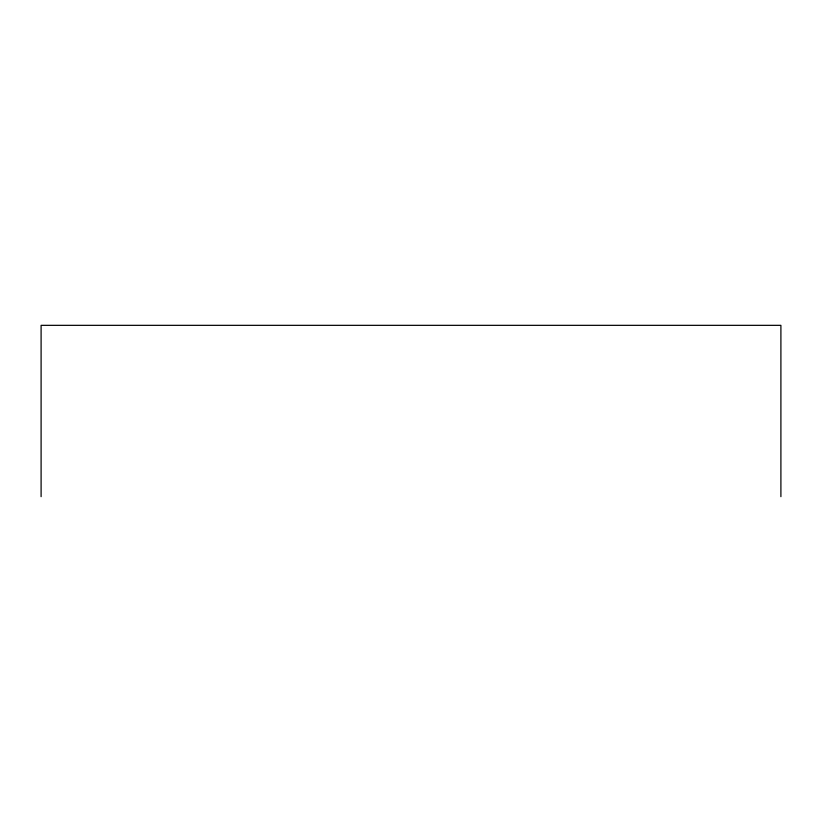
<?xml version="1.0" encoding="UTF-8"?>
<svg xmlns="http://www.w3.org/2000/svg" width="822" height="822" viewBox="0 0 822 822"><rect width="100%" height="100%" fill="white"/><g stroke="black" fill="none" stroke-linecap="round" stroke-linejoin="round"><path stroke-width="1.23" d="M780.9 496.663L780.9 325.337L41.1 325.337L41.1 496.663"/></g></svg>
